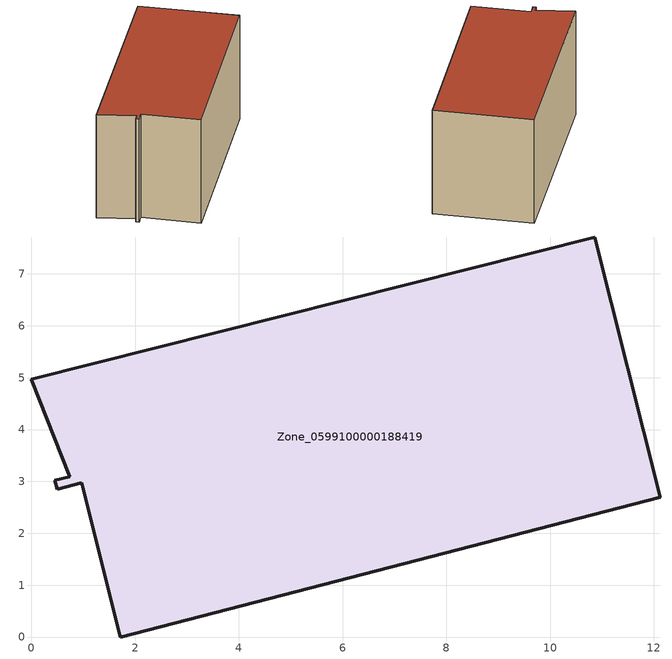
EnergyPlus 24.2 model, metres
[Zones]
Zone_0599100000188419
 floor ground (C_G): 10.86,7.71 12.12,2.69 1.72,0 0.97,2.97 0.5,2.85 0.45,3.02 0.74,3.09 0,4.97 z0
 wall outside (C_F): 0.74,3.09 0.45,3.02 0.5,2.85 0.97,2.97 1.72,0 12.12,2.69 10.86,7.71 0,4.97 0.74,3.09 z0:5.92
 roof outside (C_R): 10.86,7.71 0,4.97 0.74,3.09 0.45,3.02 0.5,2.85 0.97,2.97 1.72,0 12.12,2.69 z5.92
[BUILDING]
Pand.0599100000188419: North Axis=0; Terrain=City; Loads Convergence Tolerance Value=0.04; Temperature Convergence Tolerance Value=0.4; Solar Distribution=FullExterior; Maximum Number of Warmup Days=25; Minimum Number of Warmup Days=1
[Site:Location]
Rotterdam.The.Hague.AP_ZH_NLD Design_Conditions: Latitude=51.96; Longitude=4.45; Time Zone=1; Elevation=-4.5
[SITE:GROUNDTEMPERATURE:BUILDINGSURFACE]
18, 18, 18, 18, 18, 18, 18, 18, 18, 18, 18, 18
[MATERIAL] Thermal Absorptance=0.9; Solar Absorptance=0.7; Visible Absorptance=0.7
Name | Roughness | Thickness | Conductivity | Density | Specific Heat
G.TI.1992-2005 | MediumSmooth | 0.15 | 0.06 | 540 | 1210
F.TI.1992-2005 | Rough | 0.3 | 0.12 | 1920 | 840
R.TI.1992-2005 | MediumRough | 0.2 | 0.08 | 1500 | 1000
[CONSTRUCTION]
C_G: G.TI.1992-2005
C_F: F.TI.1992-2005
C_R: R.TI.1992-2005
[ZONE]
Zone_0599100000188419: Type=1; Multiplier=1; Ceiling Height=Autocalculate; Volume=Autocalculate; Floor Area=autocalculate; Part of Total Floor Area=Yes
[ZONEINFILTRATION:DESIGNFLOWRATE]
Infil_Zone_0599100000188419: Zone or ZoneList or Space or SpaceList=Zone_0599100000188419; Schedule=AlwaysOn; Design Flow Rate Calculation Method=Flow/Area; Flow Rate per Floor Area=0.0015; Constant Term Coefficient=1; Temperature Term Coefficient=0; Velocity Term Coefficient=0; Velocity Squared Term Coefficient=0
[HVACTEMPLATE:ZONE:IDEALLOADSAIRSYSTEM]
Zone_0599100000188419: Maximum Heating Supply Air Temperature=50; Minimum Cooling Supply Air Temperature=13; Maximum Heating Supply Air Humidity Ratio=0.0156; Minimum Cooling Supply Air Humidity Ratio=0.0077; Heating Limit=NoLimit; Cooling Limit=NoLimit; Dehumidification Control Type=ConstantSensibleHeatRatio; Cooling Sensible Heat Ratio=0.7; Dehumidification Setpoint=60; Humidification Control Type=None; Humidification Setpoint=30; Outdoor Air Method=None; Outdoor Air Flow Rate per Person=0.00944; Outdoor Air Flow Rate per Zone Floor Area=0; Outdoor Air Flow Rate per Zone=0; Demand Controlled Ventilation Type=None; Outdoor Air Economizer Type=NoEconomizer; Heat Recovery Type=None; Sensible Heat Recovery Effectiveness=0.7; Latent Heat Recovery Effectiveness=0.65
[ZONECONTROL:THERMOSTAT]
ThermostatControl_Zone_0599100000188419: Zone or ZoneList=Zone_0599100000188419; Control Type Schedule=DualSetpointControlType; Control 1=Thermostat_Zone_0599100000188419; Temperature Difference Between Cutout And Setpoint=0
[THERMOSTATSETPOINT:DUALSETPOINT]
Thermostat_Zone_0599100000188419: Heating Setpoint Temperature Schedule=HeatingSetpoint_Zone_0599100000188419; Cooling Setpoint Temperature Schedule=CoolingSetpoint_Zone_0599100000188419
[SCHEDULE:COMPACT]
HeatingSetpoint_Zone_0599100000188419: Through: 12/31, For: AllDays, Until: 24:00, 21
CoolingSetpoint_Zone_0599100000188419: Through: 12/31, For: AllDays, Until: 24:00, 24
DualSetpointControlType: Through: 12/31, For: AllDays, Until: 24:00, 4
AlwaysOn: Through: 12/31, For: AllDays, Until: 24:00, 1
